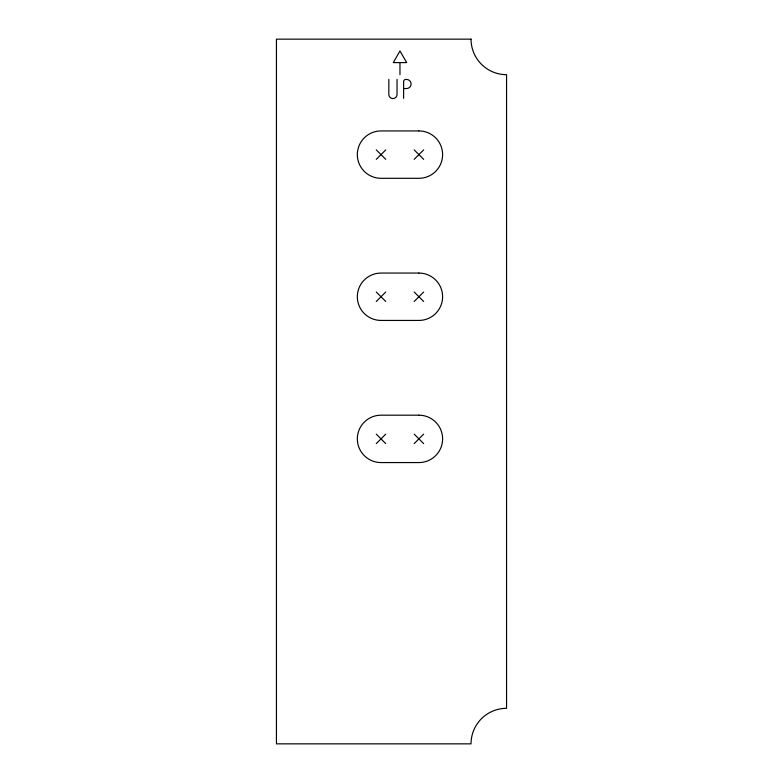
<?xml version="1.0" encoding="UTF-8"?>
<svg xmlns="http://www.w3.org/2000/svg" width="783" height="783" viewBox="0 0 783 783"><rect width="100%" height="100%" fill="white"/><g stroke="black" fill="none" stroke-linecap="round" stroke-linejoin="round"><path stroke-width="1.17" d="M376.28 159.36L385.755 149.886M414.178 159.36L423.652 149.886M376.28 301.484L385.755 292.01M414.178 301.484L423.652 292.01M376.28 443.609L385.755 434.134M414.178 443.609L423.652 434.134M399.496 62.611L393.262 62.611L399.966 50.993L406.68 62.611L399.966 62.611L399.966 74.679M404.087 88.548L406.534 88.548A4.571 4.571 0 0 0 411.095 83.987A4.571 4.571 0 0 0 406.534 79.416L405.839 79.416A2.222 2.222 0 0 0 403.617 81.638L403.617 98.364M414.178 149.886L423.652 159.36M376.28 149.886L385.755 159.36M414.178 292.01L423.652 301.484M376.28 292.01L385.755 301.484M414.178 434.134L423.652 443.609M376.28 434.134L385.755 443.609M397.03 79.416L397.03 94.479A4.101 4.101 0 0 1 392.939 98.57A4.101 4.101 0 0 1 388.838 94.479L388.838 79.416M471.033 39.15L276.438 39.15L276.438 743.85L471.033 743.85A35.529 35.529 0 0 1 506.562 708.321L506.562 74.679A35.529 35.529 0 0 1 471.033 39.15M418.915 130.937L381.018 130.937A23.686 23.686 0 0 0 357.332 154.623A23.686 23.686 0 0 0 381.018 178.309L418.915 178.309A23.686 23.686 0 0 0 442.61 154.623A23.686 23.686 0 0 0 418.915 130.937M418.915 273.061L381.018 273.061A23.686 23.686 0 0 0 357.332 296.747A23.686 23.686 0 0 0 381.018 320.433L418.915 320.433A23.686 23.686 0 0 0 442.61 296.747A23.686 23.686 0 0 0 418.915 273.061M418.915 415.186L381.018 415.186A23.686 23.686 0 0 0 357.332 438.871A23.686 23.686 0 0 0 381.018 462.567L418.915 462.567A23.686 23.686 0 0 0 442.61 438.871A23.686 23.686 0 0 0 418.915 415.186"/></g></svg>
